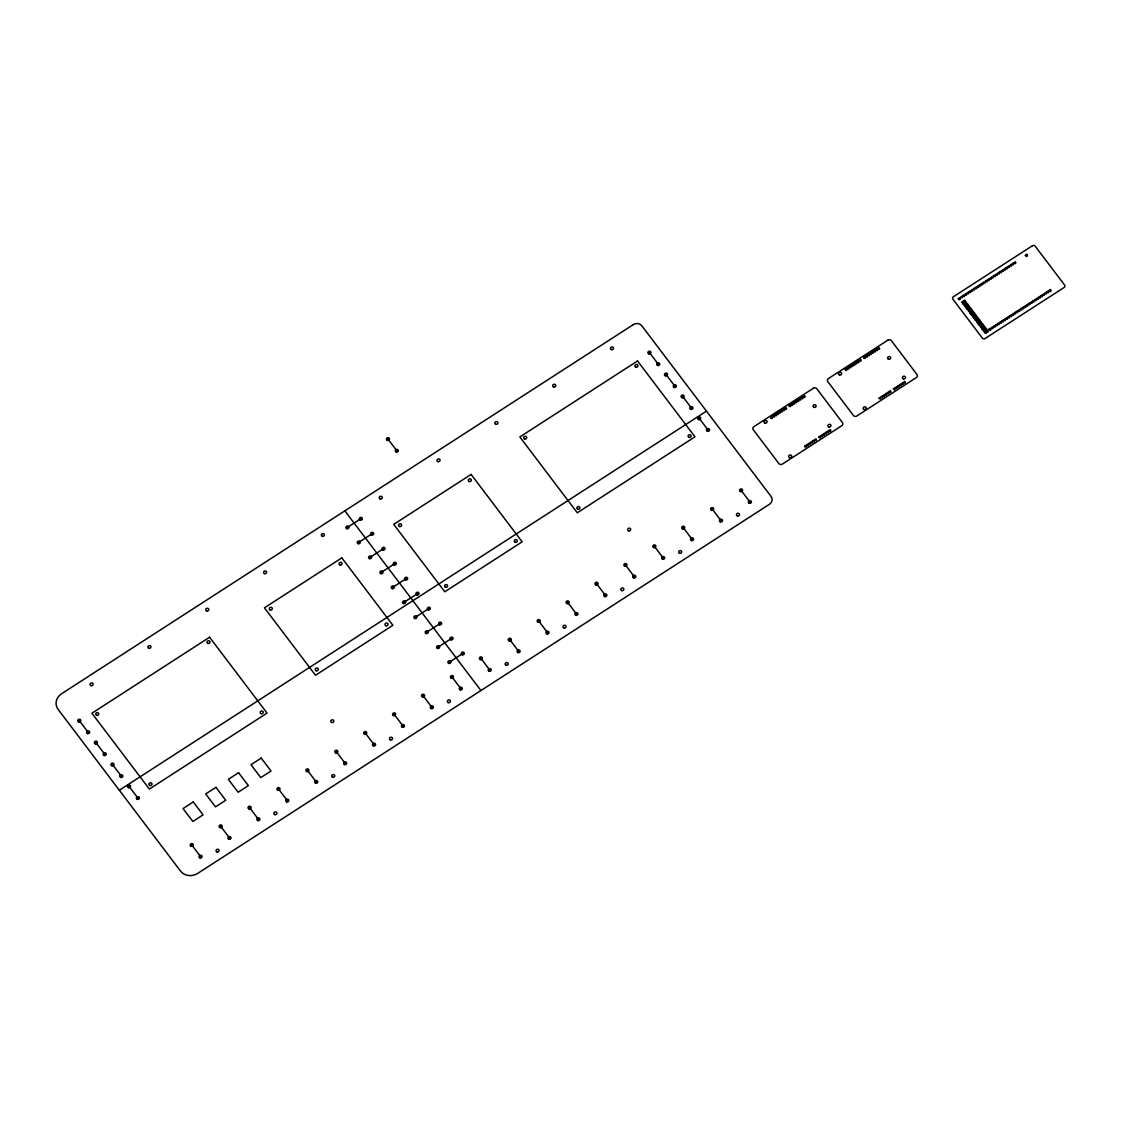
<?xml version="1.0" encoding="UTF-8"?>
<svg xmlns="http://www.w3.org/2000/svg" width="1121" height="1121" viewBox="0 0 1121 1121"><rect width="100%" height="100%" fill="white"/><g stroke="black" fill="none" stroke-linecap="round" stroke-linejoin="round"><path stroke-width="1.5" d="M347.426 527.402L360.808 518.757M358.762 542.368L372.144 533.722M370.098 557.333L383.48 548.687M381.42 572.299L394.816 563.653M392.756 587.264L406.152 578.618M404.092 602.229L417.488 593.598M119.316 790.235L706.468 411.155M415.429 617.195L428.811 608.563M426.765 632.174L440.147 623.528M438.101 647.139L451.483 638.494M449.423 662.105L462.819 653.459M649.409 352.54L658.237 364.213M666 374.456L674.828 386.128M682.591 396.372L691.433 408.044M699.196 418.287L708.024 429.96M741.051 490.283L749.893 501.956M712.143 508.948L720.985 520.62M683.235 527.613L692.063 539.285M654.328 546.277L663.156 557.95M625.406 564.942L634.248 576.614M596.498 583.607L605.326 595.279M567.59 602.285L576.418 613.944M538.669 620.95L547.51 632.608M387.964 439.082L396.792 450.74M509.761 639.615L518.603 651.273M480.853 658.279L489.681 669.938M344.848 510.854L480.937 690.55M451.945 676.944L460.773 688.602M423.023 695.609L431.865 707.267M394.116 714.273L402.943 725.946M365.208 732.938L374.036 744.61M336.286 751.602L345.128 763.275M307.378 770.267L316.22 781.94M278.47 788.932L287.298 800.604M249.563 807.596L258.391 819.269M220.641 826.275L229.483 837.933M191.733 844.94L200.561 856.598M79.283 720.621L88.111 732.279M95.874 742.536L104.715 754.195M112.478 764.452L121.306 776.11M129.069 786.367L137.897 798.026M770.702 417.839C773.392 420.473 772.271 414.714 770.716 417.713M772.747 416.508C775.284 419.282 774.499 413.341 772.747 416.452M774.793 415.19C777.245 417.993 776.629 412.01 774.807 415.12M776.839 413.873C779.305 416.704 778.591 410.664 776.839 413.873M778.885 412.542C781.337 415.302 780.734 409.445 778.913 412.416M780.931 411.225C783.481 413.999 782.696 408.002 780.931 411.225M782.99 409.908C785.513 412.668 784.7 406.727 782.99 409.838M785.036 408.576C787.727 411.323 786.564 405.34 785.036 408.576M789.128 405.942C791.664 408.703 790.992 402.691 789.128 405.942M791.174 404.611C793.682 407.371 793.065 401.416 791.188 404.555M793.22 403.294C795.686 406.054 795.055 400.197 793.234 403.168M795.265 401.977C797.718 404.807 797.101 398.74 795.279 401.907M797.311 400.645C800.114 403.224 798.741 397.563 797.339 400.519M799.371 399.328C802.118 401.991 800.814 396.091 799.371 399.328M801.417 398.011C804.051 400.758 802.902 394.83 801.417 397.941M803.463 396.68C806.111 399.426 805.074 393.457 803.463 396.68M804.556 446.438C807.106 449.241 806.321 443.145 804.556 446.438M806.602 445.121C809.012 447.882 808.563 442.052 806.63 444.995M808.647 443.79C811.52 446.424 809.965 440.595 808.647 443.79M810.693 442.473C813.286 445.219 812.305 439.292 810.707 442.417M812.753 441.156C815.401 443.888 814.364 437.933 812.753 441.156M814.799 439.824C817.307 442.599 816.578 436.672 814.799 439.768M818.89 437.19C821.315 440.007 820.866 433.953 818.89 437.12M820.936 435.859C823.375 438.633 822.758 432.86 820.95 435.733M822.982 434.542C825.588 437.288 824.678 431.333 822.996 434.486M825.028 433.224C827.676 435.887 826.723 430.044 825.056 433.098M827.074 431.893C829.792 434.612 828.671 428.656 827.074 431.893M829.134 430.576C831.544 433.337 831.067 427.507 829.148 430.45M845.234 369.706C847.756 372.494 847.042 366.483 845.234 369.706M847.28 368.389C849.662 371.233 849.186 365.236 847.294 368.319M849.326 367.071C852.002 369.804 850.923 363.849 849.326 367.071M851.385 365.74C853.908 368.529 853.151 362.559 851.385 365.684M853.431 364.423C856.066 367.142 855.169 361.186 853.431 364.423M855.477 363.106C858.055 365.838 857.187 359.911 855.477 363.036M857.523 361.775C859.975 364.549 859.359 358.664 857.537 361.649M859.569 360.458C862.147 363.218 861.222 357.249 859.583 360.387M863.66 357.809C866.407 360.486 865.16 354.572 863.66 357.809M865.706 356.492C868.285 359.224 867.29 353.395 865.734 356.366M867.766 355.175C870.4 357.907 869.406 351.966 867.766 355.175M869.812 353.844C872.292 356.632 871.606 350.663 869.812 353.788M871.858 352.526C874.422 355.273 873.651 349.262 871.858 352.526M873.904 351.209C876.426 353.984 875.683 348.028 873.904 351.139M875.949 349.878C878.542 352.695 877.477 346.669 875.949 349.878M877.995 348.561C880.672 351.265 879.551 345.422 878.009 348.491M879.102 398.319C881.512 401.108 881.106 395.167 879.102 398.249M881.148 397.002C883.614 399.805 882.984 393.807 881.148 397.002M883.194 395.671C885.436 398.544 885.38 392.532 883.194 395.615M885.24 394.354C887.874 397.03 886.809 391.299 885.254 394.228M887.286 393.037C889.864 395.769 889.023 389.828 887.286 392.967M889.331 391.705C892.078 394.326 890.831 388.609 889.345 391.579M893.423 389.071C895.679 391.902 895.623 385.946 893.451 388.945M895.469 387.74C897.963 390.528 897.445 384.489 895.469 387.74M897.529 386.423C900.009 389.183 899.42 383.298 897.529 386.353M899.574 385.106C902.419 387.74 900.92 381.897 899.574 385.106M901.62 383.774C904.269 386.479 903.232 380.664 901.62 383.718M903.666 382.457C906.244 385.218 905.432 379.164 903.666 382.457M958.273 298.747C960.907 302.53 961.131 294.893 958.273 298.747M960.991 297.135C963.471 299.98 962.701 293.912 960.991 297.135M961.762 302.348C964.298 305.094 963.598 299.167 961.776 302.278M963.037 295.818C965.503 298.648 964.789 292.609 963.037 295.818M963.121 304.127C965.587 306.888 964.873 301.143 963.135 304.001M963.654 301.101C966.19 303.875 965.405 297.934 963.654 301.045M964.466 305.907C967.157 308.625 966.022 302.712 964.466 305.907M965.083 294.487C967.535 297.247 966.933 291.39 965.097 294.361M964.999 302.88C967.549 305.627 966.652 299.769 965.027 302.754M965.812 307.7C968.474 310.433 967.437 304.478 965.812 307.7M966.358 304.674C969.034 307.322 967.969 301.535 966.372 304.548M967.129 293.17C969.791 295.902 968.74 289.919 967.129 293.17M967.171 309.48C969.735 312.227 968.894 306.271 967.171 309.41M967.703 306.453C970.422 309.158 969.259 303.216 967.703 306.453M968.516 311.26C971.136 313.992 970.099 308.163 968.53 311.204M969.175 291.852C971.711 294.613 970.898 288.672 969.189 291.782M969.062 308.233C971.711 310.965 970.646 305.01 969.062 308.233M969.875 313.053C972.369 315.786 971.725 309.928 969.889 312.927M970.408 310.027C972.832 312.829 972.383 306.79 970.422 309.957M971.22 290.521C973.911 293.268 972.762 287.284 971.22 290.521M971.22 314.833C973.743 317.565 972.944 311.764 971.234 314.707M971.753 311.806C974.023 314.637 973.981 308.653 971.767 311.736M972.566 316.612C975.13 319.359 974.373 313.348 972.566 316.612M973.28 289.204C975.971 291.894 974.836 285.981 973.28 289.134M973.112 313.586C975.48 316.388 975.046 310.545 973.126 313.46M973.925 318.406C976.475 321.195 975.662 315.113 973.925 318.406M974.457 315.379C977.036 318.14 976.069 312.227 974.457 315.379M975.326 287.887C977.862 290.647 977.204 284.65 975.326 287.887M975.27 320.186C977.764 322.946 977.204 316.963 975.284 320.116M975.816 317.159C978.465 319.891 977.428 313.936 975.816 317.159M977.372 286.556C979.866 289.316 979.278 283.347 977.372 286.5M976.629 321.965C979.151 324.74 978.395 318.784 976.629 321.909M977.162 318.939C979.712 321.685 978.955 315.716 977.176 318.882M977.974 323.745C980.427 326.561 979.81 320.578 977.988 323.689M979.418 285.238C981.87 287.999 981.253 282.142 979.432 285.112M978.521 320.718C981.169 323.423 980.132 317.621 978.521 320.662M979.334 325.538C981.954 328.313 981.001 322.231 979.334 325.538M979.866 322.512C982.444 325.23 981.534 319.401 979.88 322.386M981.464 283.921C983.916 286.752 983.285 280.684 981.478 283.851M980.679 327.318C983.369 330.05 982.206 324.081 980.679 327.318M981.211 324.291C983.79 326.996 982.837 321.293 981.239 324.165M982.024 329.098C984.616 331.844 983.748 325.889 982.038 329.042M983.509 282.59C986.186 285.238 985.135 279.465 983.523 282.464M982.571 326.071C985.429 328.705 983.874 322.834 982.571 326.071M983.383 330.891C985.793 333.708 985.303 327.752 983.383 330.821M983.916 327.864C986.48 330.653 985.681 324.572 983.916 327.864M985.555 281.273C988.316 283.935 987.012 278.036 985.555 281.273M984.728 332.671C987.307 335.361 986.41 329.602 984.742 332.545M985.275 329.644C987.853 332.377 986.984 326.449 985.275 329.574M987.601 279.956C990.249 282.702 989.1 276.775 987.615 279.886M986.62 331.424C989.072 334.24 988.4 328.229 986.62 331.368M989.661 278.625C992.309 281.371 991.272 275.402 989.661 278.625M988.904 329.378C991.272 333.147 992.113 325.679 988.932 329.21M991.707 277.307C994.159 280.124 993.486 274.113 991.707 277.237M991.609 327.808C994.047 330.569 993.5 324.754 991.637 327.682M993.752 275.99C996.331 278.723 995.504 272.739 993.752 275.99M993.654 326.477C996.163 329.238 995.574 323.268 993.668 326.421M995.798 274.659C998.377 277.391 997.564 271.492 995.798 274.603M995.7 325.16C998.082 327.963 997.648 322.119 995.728 325.034M997.844 273.342C1000.478 276.116 999.343 270.077 997.844 273.342M997.76 323.843C1000.31 326.631 999.526 320.55 997.76 323.843M999.89 272.025C1002.636 274.673 1001.361 268.858 999.904 271.955M999.806 322.512C1002.216 325.272 1001.74 319.471 999.82 322.386M1001.936 270.693C1004.444 273.426 1003.799 267.611 1001.964 270.567M1001.852 321.195C1004.668 323.829 1003.295 318.014 1001.852 321.195M1003.982 269.376C1006.518 272.137 1005.831 266.167 1003.996 269.306M1003.898 319.877C1006.504 322.61 1005.467 316.725 1003.898 319.807M1006.027 268.059C1008.199 270.904 1008.213 265.102 1006.055 267.933M1005.943 318.546C1008.606 321.293 1007.555 315.323 1005.943 318.546M1008.087 266.728C1010.624 269.53 1009.839 263.435 1008.087 266.728M1007.989 317.229C1010.497 320.003 1009.797 314.048 1008.003 317.173M1010.133 265.411C1012.711 268.101 1011.801 262.342 1010.147 265.285M1010.035 315.912C1012.473 318.728 1012.011 312.605 1010.035 315.912M1012.179 264.094C1015.066 266.686 1013.51 260.871 1012.179 264.094M1012.081 314.581C1014.505 317.397 1014.057 311.358 1012.095 314.525M1014.225 262.762C1016.705 265.579 1015.99 259.568 1014.225 262.706M1014.127 313.263C1016.579 316.024 1015.948 310.265 1014.155 313.137M1016.187 311.946C1018.905 314.609 1017.686 308.765 1016.187 311.876M1018.232 310.615C1020.797 313.32 1020.026 307.49 1018.246 310.489M1020.278 309.298C1022.969 312.002 1021.82 306.047 1020.278 309.298M1022.324 307.981C1024.65 310.783 1024.272 304.996 1022.338 307.855M1025.351 255.462C1027.985 259.245 1028.153 251.594 1025.379 255.308M1024.37 306.65C1026.794 309.494 1026.29 303.399 1024.37 306.65M1026.416 305.332C1028.7 308.191 1028.503 302.18 1026.43 305.262M1028.461 304.015C1031.362 306.608 1029.807 300.792 1028.461 304.015M1030.507 302.684C1032.987 305.501 1032.273 299.489 1030.521 302.628M1032.567 301.367C1035.075 304.183 1034.389 298.102 1032.567 301.367M1034.613 300.05C1037.135 302.81 1036.393 296.869 1034.613 299.98M1036.659 298.718C1039.139 301.507 1038.494 295.482 1036.659 298.662M1038.705 297.401C1041.031 300.246 1040.792 294.206 1038.705 297.331M1040.75 296.084C1043.119 298.873 1042.684 293.001 1040.764 295.958M1042.796 294.753C1045.557 297.443 1044.155 291.544 1042.796 294.753M1044.842 293.436C1047.462 296.126 1046.524 290.325 1044.87 293.31M1046.888 292.119C1049.62 294.823 1048.429 288.854 1046.888 292.119M1048.976 290.619C1051.694 294.361 1051.708 286.794 1048.976 290.535M633.309 324.614L61.613 693.717A12.457 11.126 -14.3 0 0 58.096 709.383L180.537 871.073A12.457 11.126 -14.3 0 0 197.688 873.413L769.398 504.31A6.166 5.507 -14.3 0 0 771.136 496.547L641.815 325.777A6.166 5.507 -14.3 0 0 633.309 324.614M209.599 637.232L91.908 713.222L149.359 789.072L267.05 713.082L209.599 637.232M637.541 360.962L519.85 436.938L577.287 512.787L694.978 436.812L637.541 360.962M341.821 557.866L264.444 607.82L315.505 675.248L392.882 625.294L341.821 557.866M471.1 474.407L393.723 524.362L444.785 591.79L522.162 541.821L471.1 474.407M1032.441 245.737L953.425 296.729A1.948 1.738 -14.3 0 0 952.878 299.167L982.402 338.15A1.948 1.738 -14.3 0 0 985.079 338.514L1064.081 287.522A1.948 1.738 -14.3 0 0 1064.628 285.084L1035.117 246.102A1.948 1.738 -14.3 0 0 1032.441 245.737M813.37 388.272L753.943 426.625A2.466 2.2 -14.3 0 0 753.256 429.735L778.927 463.632A2.466 2.2 -14.3 0 0 782.318 464.094L841.745 425.728A2.466 2.2 -14.3 0 0 842.432 422.617L816.775 388.721A2.466 2.2 -14.3 0 0 813.37 388.272M887.902 340.139L828.489 378.506A2.466 2.2 -14.3 0 0 827.788 381.616L853.459 415.513A2.466 2.2 -14.3 0 0 856.85 415.975L916.277 377.609A2.466 2.2 -14.3 0 0 916.978 374.498L891.307 340.602A2.466 2.2 -14.3 0 0 887.902 340.139M193.288 801.949L183.045 808.563L192.84 821.497L203.083 814.883L193.288 801.949M215.933 787.334L205.689 793.934L215.484 806.868L225.727 800.268L215.933 787.334M238.577 772.705L228.348 779.319L238.142 792.253L248.372 785.639L238.577 772.705M261.221 758.09L250.992 764.69L260.787 777.624L271.016 771.024L261.221 758.09M903.442 378.884A1.541 1.373 -14.3 0 0 905.502 377.287A1.541 1.373 -14.3 0 0 903.022 376.544A1.541 1.373 -14.3 0 0 903.442 378.884M888.575 359.266A1.541 1.373 -14.3 0 0 890.649 357.655A1.541 1.373 -14.3 0 0 888.168 356.912A1.541 1.373 -14.3 0 0 888.575 359.266M839.517 375.003A1.541 1.373 -14.3 0 0 841.591 373.391A1.541 1.373 -14.3 0 0 839.111 372.648A1.541 1.373 -14.3 0 0 839.517 375.003M864.165 409.557A1.541 1.373 -14.3 0 0 866.239 407.946A1.541 1.373 -14.3 0 0 863.759 407.203A1.541 1.373 -14.3 0 0 864.165 409.557M270.245 610.006A1.541 1.373 -14.3 0 0 272.319 608.409A1.541 1.373 -14.3 0 0 269.839 607.666A1.541 1.373 -14.3 0 0 270.245 610.006M339.971 564.998A1.541 1.373 -14.3 0 0 342.045 563.387A1.541 1.373 -14.3 0 0 339.565 562.644A1.541 1.373 -14.3 0 0 339.971 564.998M316.248 670.764A1.541 1.373 -14.3 0 0 318.322 669.153A1.541 1.373 -14.3 0 0 315.842 668.41A1.541 1.373 -14.3 0 0 316.248 670.764M385.974 625.742A1.541 1.373 -14.3 0 0 388.048 624.145A1.541 1.373 -14.3 0 0 385.568 623.388A1.541 1.373 -14.3 0 0 385.974 625.742M96.714 715.268A1.541 1.373 -14.3 0 0 98.774 713.657A1.541 1.373 -14.3 0 0 96.308 712.914A1.541 1.373 -14.3 0 0 96.714 715.268M207.96 643.454A1.541 1.373 -14.3 0 0 210.019 641.843A1.541 1.373 -14.3 0 0 207.539 641.1A1.541 1.373 -14.3 0 0 207.96 643.454M149.906 785.499A1.541 1.373 -14.3 0 0 151.966 783.887A1.541 1.373 -14.3 0 0 149.485 783.145A1.541 1.373 -14.3 0 0 149.906 785.499M261.137 713.685A1.541 1.373 -14.3 0 0 263.211 712.073A1.541 1.373 -14.3 0 0 260.731 711.331A1.541 1.373 -14.3 0 0 261.137 713.685M577.833 509.214A1.541 1.373 -14.3 0 0 579.907 507.617A1.541 1.373 -14.3 0 0 577.427 506.874A1.541 1.373 -14.3 0 0 577.833 509.214M689.079 437.4A1.541 1.373 -14.3 0 0 691.139 435.789A1.541 1.373 -14.3 0 0 688.672 435.046A1.541 1.373 -14.3 0 0 689.079 437.4M524.642 438.984A1.541 1.373 -14.3 0 0 526.716 437.372A1.541 1.373 -14.3 0 0 524.236 436.63A1.541 1.373 -14.3 0 0 524.642 438.984M635.887 367.17A1.541 1.373 -14.3 0 0 637.961 365.558A1.541 1.373 -14.3 0 0 635.481 364.815A1.541 1.373 -14.3 0 0 635.887 367.17M445.527 587.292A1.541 1.373 -14.3 0 0 447.601 585.694A1.541 1.373 -14.3 0 0 445.121 584.952A1.541 1.373 -14.3 0 0 445.527 587.292M515.254 542.284A1.541 1.373 -14.3 0 0 517.327 540.672A1.541 1.373 -14.3 0 0 514.847 539.93A1.541 1.373 -14.3 0 0 515.254 542.284M399.524 526.548A1.541 1.373 -14.3 0 0 401.598 524.936A1.541 1.373 -14.3 0 0 399.118 524.194A1.541 1.373 -14.3 0 0 399.524 526.548M469.251 481.526A1.541 1.373 -14.3 0 0 471.324 479.928A1.541 1.373 -14.3 0 0 468.844 479.185A1.541 1.373 -14.3 0 0 469.251 481.526M396.245 452.071A1.541 1.373 -14.3 0 0 398.305 450.46A1.541 1.373 -14.3 0 0 395.839 449.717A1.541 1.373 -14.3 0 0 396.245 452.071M387.404 440.399A1.541 1.373 -14.3 0 0 389.477 438.787A1.541 1.373 -14.3 0 0 386.997 438.045A1.541 1.373 -14.3 0 0 387.404 440.399M707.477 431.277A1.541 1.373 -14.3 0 0 709.537 429.665A1.541 1.373 -14.3 0 0 707.057 428.923A1.541 1.373 -14.3 0 0 707.477 431.277M698.635 419.604A1.541 1.373 -14.3 0 0 700.709 417.993A1.541 1.373 -14.3 0 0 698.229 417.25A1.541 1.373 -14.3 0 0 698.635 419.604M690.872 409.361A1.541 1.373 -14.3 0 0 692.946 407.75A1.541 1.373 -14.3 0 0 690.466 407.007A1.541 1.373 -14.3 0 0 690.872 409.361M682.044 397.689A1.541 1.373 -14.3 0 0 684.104 396.091A1.541 1.373 -14.3 0 0 681.638 395.349A1.541 1.373 -14.3 0 0 682.044 397.689M674.282 387.446A1.541 1.373 -14.3 0 0 676.341 385.834A1.541 1.373 -14.3 0 0 673.875 385.092A1.541 1.373 -14.3 0 0 674.282 387.446M665.44 375.773A1.541 1.373 -14.3 0 0 667.513 374.176A1.541 1.373 -14.3 0 0 665.033 373.433A1.541 1.373 -14.3 0 0 665.44 375.773M648.849 353.858A1.541 1.373 -14.3 0 0 650.923 352.26A1.541 1.373 -14.3 0 0 648.442 351.518A1.541 1.373 -14.3 0 0 648.849 353.858M657.691 365.53A1.541 1.373 -14.3 0 0 659.751 363.919A1.541 1.373 -14.3 0 0 657.27 363.176A1.541 1.373 -14.3 0 0 657.691 365.53M87.564 733.61A1.541 1.373 -14.3 0 0 89.638 731.999A1.541 1.373 -14.3 0 0 87.158 731.256A1.541 1.373 -14.3 0 0 87.564 733.61M78.736 721.938A1.541 1.373 -14.3 0 0 80.796 720.327A1.541 1.373 -14.3 0 0 78.316 719.584A1.541 1.373 -14.3 0 0 78.736 721.938M95.327 743.854A1.541 1.373 -14.3 0 0 97.387 742.242A1.541 1.373 -14.3 0 0 94.921 741.499A1.541 1.373 -14.3 0 0 95.327 743.854M104.155 755.526A1.541 1.373 -14.3 0 0 106.229 753.915A1.541 1.373 -14.3 0 0 103.749 753.172A1.541 1.373 -14.3 0 0 104.155 755.526M111.918 765.769A1.541 1.373 -14.3 0 0 113.992 764.158A1.541 1.373 -14.3 0 0 111.511 763.415A1.541 1.373 -14.3 0 0 111.918 765.769M120.76 777.428A1.541 1.373 -14.3 0 0 122.82 775.83A1.541 1.373 -14.3 0 0 120.339 775.087A1.541 1.373 -14.3 0 0 120.76 777.428M128.523 787.685A1.541 1.373 -14.3 0 0 130.582 786.073A1.541 1.373 -14.3 0 0 128.102 785.331A1.541 1.373 -14.3 0 0 128.523 787.685M137.351 799.343A1.541 1.373 -14.3 0 0 139.424 797.746A1.541 1.373 -14.3 0 0 136.944 797.003A1.541 1.373 -14.3 0 0 137.351 799.343M371.597 535.053A1.541 1.373 -14.3 0 0 373.657 533.442A1.541 1.373 -14.3 0 0 371.191 532.699A1.541 1.373 -14.3 0 0 371.597 535.053M358.202 543.685A1.541 1.373 -14.3 0 0 360.275 542.088A1.541 1.373 -14.3 0 0 357.795 541.345A1.541 1.373 -14.3 0 0 358.202 543.685M382.934 550.019A1.541 1.373 -14.3 0 0 384.993 548.407A1.541 1.373 -14.3 0 0 382.513 547.665A1.541 1.373 -14.3 0 0 382.934 550.019M369.538 558.65A1.541 1.373 -14.3 0 0 371.612 557.053A1.541 1.373 -14.3 0 0 369.131 556.31A1.541 1.373 -14.3 0 0 369.538 558.65M394.27 564.984A1.541 1.373 -14.3 0 0 396.33 563.373A1.541 1.373 -14.3 0 0 393.849 562.63A1.541 1.373 -14.3 0 0 394.27 564.984M380.874 573.63A1.541 1.373 -14.3 0 0 382.948 572.018A1.541 1.373 -14.3 0 0 380.467 571.276A1.541 1.373 -14.3 0 0 380.874 573.63M405.592 579.949A1.541 1.373 -14.3 0 0 407.666 578.338A1.541 1.373 -14.3 0 0 405.185 577.595A1.541 1.373 -14.3 0 0 405.592 579.949M392.21 588.595A1.541 1.373 -14.3 0 0 394.27 586.984A1.541 1.373 -14.3 0 0 391.804 586.241A1.541 1.373 -14.3 0 0 392.21 588.595M416.928 594.915A1.541 1.373 -14.3 0 0 419.002 593.303A1.541 1.373 -14.3 0 0 416.522 592.561A1.541 1.373 -14.3 0 0 416.928 594.915M403.546 603.56A1.541 1.373 -14.3 0 0 405.606 601.949A1.541 1.373 -14.3 0 0 403.126 601.206A1.541 1.373 -14.3 0 0 403.546 603.56M428.264 609.88A1.541 1.373 -14.3 0 0 430.338 608.269A1.541 1.373 -14.3 0 0 427.858 607.526A1.541 1.373 -14.3 0 0 428.264 609.88M414.868 618.526A1.541 1.373 -14.3 0 0 416.942 616.914A1.541 1.373 -14.3 0 0 414.462 616.172A1.541 1.373 -14.3 0 0 414.868 618.526M439.6 624.845A1.541 1.373 -14.3 0 0 441.66 623.234A1.541 1.373 -14.3 0 0 439.194 622.491A1.541 1.373 -14.3 0 0 439.6 624.845M426.204 633.491A1.541 1.373 -14.3 0 0 428.278 631.88A1.541 1.373 -14.3 0 0 425.798 631.137A1.541 1.373 -14.3 0 0 426.204 633.491M450.936 639.811A1.541 1.373 -14.3 0 0 452.996 638.199A1.541 1.373 -14.3 0 0 450.516 637.457A1.541 1.373 -14.3 0 0 450.936 639.811M437.54 648.456A1.541 1.373 -14.3 0 0 439.614 646.845A1.541 1.373 -14.3 0 0 437.134 646.102A1.541 1.373 -14.3 0 0 437.54 648.456M462.258 654.776A1.541 1.373 -14.3 0 0 464.332 653.165A1.541 1.373 -14.3 0 0 461.852 652.422A1.541 1.373 -14.3 0 0 462.258 654.776M448.876 663.422A1.541 1.373 -14.3 0 0 450.936 661.81A1.541 1.373 -14.3 0 0 448.47 661.068A1.541 1.373 -14.3 0 0 448.876 663.422M789.632 457.676A1.541 1.373 -14.3 0 0 791.692 456.065A1.541 1.373 -14.3 0 0 789.212 455.322A1.541 1.373 -14.3 0 0 789.632 457.676M764.984 423.121A1.541 1.373 -14.3 0 0 767.058 421.51A1.541 1.373 -14.3 0 0 764.578 420.767A1.541 1.373 -14.3 0 0 764.984 423.121M814.042 407.385A1.541 1.373 -14.3 0 0 816.102 405.774A1.541 1.373 -14.3 0 0 813.636 405.031A1.541 1.373 -14.3 0 0 814.042 407.385M828.895 427.017A1.541 1.373 -14.3 0 0 830.969 425.405A1.541 1.373 -14.3 0 0 828.489 424.663A1.541 1.373 -14.3 0 0 828.895 427.017M628.629 530.864A1.541 1.373 -14.3 0 0 630.703 529.252A1.541 1.373 -14.3 0 0 628.222 528.509A1.541 1.373 -14.3 0 0 628.629 530.864M331.746 722.527A1.541 1.373 -14.3 0 0 333.82 720.915A1.541 1.373 -14.3 0 0 331.34 720.172A1.541 1.373 -14.3 0 0 331.746 722.527M749.332 503.273A1.541 1.373 -14.3 0 0 751.406 501.662A1.541 1.373 -14.3 0 0 748.926 500.919A1.541 1.373 -14.3 0 0 749.332 503.273M740.505 491.601A1.541 1.373 -14.3 0 0 742.578 490.003A1.541 1.373 -14.3 0 0 740.098 489.26A1.541 1.373 -14.3 0 0 740.505 491.601M711.597 510.265A1.541 1.373 -14.3 0 0 713.657 508.668A1.541 1.373 -14.3 0 0 711.176 507.925A1.541 1.373 -14.3 0 0 711.597 510.265M720.425 521.938A1.541 1.373 -14.3 0 0 722.499 520.326A1.541 1.373 -14.3 0 0 720.018 519.584A1.541 1.373 -14.3 0 0 720.425 521.938M682.675 528.93A1.541 1.373 -14.3 0 0 684.749 527.332A1.541 1.373 -14.3 0 0 682.269 526.59A1.541 1.373 -14.3 0 0 682.675 528.93M691.517 540.602A1.541 1.373 -14.3 0 0 693.577 538.991A1.541 1.373 -14.3 0 0 691.111 538.248A1.541 1.373 -14.3 0 0 691.517 540.602M653.767 547.609A1.541 1.373 -14.3 0 0 655.841 545.997A1.541 1.373 -14.3 0 0 653.361 545.254A1.541 1.373 -14.3 0 0 653.767 547.609M662.609 559.267A1.541 1.373 -14.3 0 0 664.669 557.655A1.541 1.373 -14.3 0 0 662.189 556.913A1.541 1.373 -14.3 0 0 662.609 559.267M624.859 566.273A1.541 1.373 -14.3 0 0 626.919 564.662A1.541 1.373 -14.3 0 0 624.453 563.919A1.541 1.373 -14.3 0 0 624.859 566.273M633.687 577.932A1.541 1.373 -14.3 0 0 635.761 576.32A1.541 1.373 -14.3 0 0 633.281 575.577A1.541 1.373 -14.3 0 0 633.687 577.932M595.952 584.938A1.541 1.373 -14.3 0 0 598.011 583.326A1.541 1.373 -14.3 0 0 595.531 582.584A1.541 1.373 -14.3 0 0 595.952 584.938M604.78 596.596A1.541 1.373 -14.3 0 0 606.853 594.985A1.541 1.373 -14.3 0 0 604.373 594.242A1.541 1.373 -14.3 0 0 604.78 596.596M567.03 603.602A1.541 1.373 -14.3 0 0 569.104 601.991A1.541 1.373 -14.3 0 0 566.623 601.248A1.541 1.373 -14.3 0 0 567.03 603.602M575.872 615.261A1.541 1.373 -14.3 0 0 577.932 613.663A1.541 1.373 -14.3 0 0 575.451 612.921A1.541 1.373 -14.3 0 0 575.872 615.261M538.122 622.267A1.541 1.373 -14.3 0 0 540.182 620.656A1.541 1.373 -14.3 0 0 537.716 619.913A1.541 1.373 -14.3 0 0 538.122 622.267M546.95 633.926A1.541 1.373 -14.3 0 0 549.024 632.328A1.541 1.373 -14.3 0 0 546.544 631.585A1.541 1.373 -14.3 0 0 546.95 633.926M509.214 640.932A1.541 1.373 -14.3 0 0 511.274 639.32A1.541 1.373 -14.3 0 0 508.794 638.578A1.541 1.373 -14.3 0 0 509.214 640.932M518.042 652.59A1.541 1.373 -14.3 0 0 520.116 650.993A1.541 1.373 -14.3 0 0 517.636 650.25A1.541 1.373 -14.3 0 0 518.042 652.59M480.292 659.596A1.541 1.373 -14.3 0 0 482.366 657.985A1.541 1.373 -14.3 0 0 479.886 657.242A1.541 1.373 -14.3 0 0 480.292 659.596M489.134 671.269A1.541 1.373 -14.3 0 0 491.194 669.657A1.541 1.373 -14.3 0 0 488.728 668.915A1.541 1.373 -14.3 0 0 489.134 671.269M451.385 678.261A1.541 1.373 -14.3 0 0 453.459 676.65A1.541 1.373 -14.3 0 0 450.978 675.907A1.541 1.373 -14.3 0 0 451.385 678.261M460.227 689.933A1.541 1.373 -14.3 0 0 462.286 688.322A1.541 1.373 -14.3 0 0 459.806 687.579A1.541 1.373 -14.3 0 0 460.227 689.933M422.477 696.926A1.541 1.373 -14.3 0 0 424.537 695.314A1.541 1.373 -14.3 0 0 422.071 694.572A1.541 1.373 -14.3 0 0 422.477 696.926M431.305 708.598A1.541 1.373 -14.3 0 0 433.379 706.987A1.541 1.373 -14.3 0 0 430.898 706.244A1.541 1.373 -14.3 0 0 431.305 708.598M393.569 715.59A1.541 1.373 -14.3 0 0 395.629 713.979A1.541 1.373 -14.3 0 0 393.149 713.236A1.541 1.373 -14.3 0 0 393.569 715.59M402.397 727.263A1.541 1.373 -14.3 0 0 404.471 725.651A1.541 1.373 -14.3 0 0 401.991 724.909A1.541 1.373 -14.3 0 0 402.397 727.263M364.647 734.255A1.541 1.373 -14.3 0 0 366.721 732.658A1.541 1.373 -14.3 0 0 364.241 731.915A1.541 1.373 -14.3 0 0 364.647 734.255M373.489 745.927A1.541 1.373 -14.3 0 0 375.549 744.316A1.541 1.373 -14.3 0 0 373.069 743.573A1.541 1.373 -14.3 0 0 373.489 745.927M335.74 752.92A1.541 1.373 -14.3 0 0 337.799 751.322A1.541 1.373 -14.3 0 0 335.333 750.58A1.541 1.373 -14.3 0 0 335.74 752.92M344.567 764.592A1.541 1.373 -14.3 0 0 346.641 762.981A1.541 1.373 -14.3 0 0 344.161 762.238A1.541 1.373 -14.3 0 0 344.567 764.592M306.832 771.584A1.541 1.373 -14.3 0 0 308.892 769.987A1.541 1.373 -14.3 0 0 306.411 769.244A1.541 1.373 -14.3 0 0 306.832 771.584M315.66 783.257A1.541 1.373 -14.3 0 0 317.733 781.645A1.541 1.373 -14.3 0 0 315.253 780.903A1.541 1.373 -14.3 0 0 315.66 783.257M277.91 790.263A1.541 1.373 -14.3 0 0 279.984 788.652A1.541 1.373 -14.3 0 0 277.504 787.909A1.541 1.373 -14.3 0 0 277.91 790.263M286.752 801.921A1.541 1.373 -14.3 0 0 288.812 800.31A1.541 1.373 -14.3 0 0 286.345 799.567A1.541 1.373 -14.3 0 0 286.752 801.921M249.002 808.928A1.541 1.373 -14.3 0 0 251.076 807.316A1.541 1.373 -14.3 0 0 248.596 806.574A1.541 1.373 -14.3 0 0 249.002 808.928M257.844 820.586A1.541 1.373 -14.3 0 0 259.904 818.975A1.541 1.373 -14.3 0 0 257.424 818.232A1.541 1.373 -14.3 0 0 257.844 820.586M220.094 827.592A1.541 1.373 -14.3 0 0 222.154 825.981A1.541 1.373 -14.3 0 0 219.688 825.238A1.541 1.373 -14.3 0 0 220.094 827.592M228.922 839.251A1.541 1.373 -14.3 0 0 230.996 837.639A1.541 1.373 -14.3 0 0 228.516 836.897A1.541 1.373 -14.3 0 0 228.922 839.251M191.187 846.257A1.541 1.373 -14.3 0 0 193.246 844.645A1.541 1.373 -14.3 0 0 190.766 843.903A1.541 1.373 -14.3 0 0 191.187 846.257M200.014 857.915A1.541 1.373 -14.3 0 0 202.088 856.318A1.541 1.373 -14.3 0 0 199.608 855.575A1.541 1.373 -14.3 0 0 200.014 857.915M217.012 851.946A1.541 1.373 -14.3 0 0 219.071 850.335A1.541 1.373 -14.3 0 0 216.605 849.592A1.541 1.373 -14.3 0 0 217.012 851.946M274.827 814.603A1.541 1.373 -14.3 0 0 276.901 813.005A1.541 1.373 -14.3 0 0 274.421 812.263A1.541 1.373 -14.3 0 0 274.827 814.603M332.657 777.273A1.541 1.373 -14.3 0 0 334.731 775.676A1.541 1.373 -14.3 0 0 332.25 774.919A1.541 1.373 -14.3 0 0 332.657 777.273M390.486 739.944A1.541 1.373 -14.3 0 0 392.546 738.333A1.541 1.373 -14.3 0 0 390.066 737.59A1.541 1.373 -14.3 0 0 390.486 739.944M448.302 702.615A1.541 1.373 -14.3 0 0 450.376 701.003A1.541 1.373 -14.3 0 0 447.896 700.261A1.541 1.373 -14.3 0 0 448.302 702.615M506.132 665.285A1.541 1.373 -14.3 0 0 508.191 663.674A1.541 1.373 -14.3 0 0 505.725 662.931A1.541 1.373 -14.3 0 0 506.132 665.285M563.947 627.956A1.541 1.373 -14.3 0 0 566.021 626.345A1.541 1.373 -14.3 0 0 563.541 625.602A1.541 1.373 -14.3 0 0 563.947 627.956M621.777 590.627A1.541 1.373 -14.3 0 0 623.837 589.015A1.541 1.373 -14.3 0 0 621.37 588.273A1.541 1.373 -14.3 0 0 621.777 590.627M679.592 553.284A1.541 1.373 -14.3 0 0 681.666 551.686A1.541 1.373 -14.3 0 0 679.186 550.943A1.541 1.373 -14.3 0 0 679.592 553.284M737.422 515.954A1.541 1.373 -14.3 0 0 739.496 514.343A1.541 1.373 -14.3 0 0 737.015 513.6A1.541 1.373 -14.3 0 0 737.422 515.954M346.879 528.72A1.541 1.373 -14.3 0 0 348.939 527.122A1.541 1.373 -14.3 0 0 346.459 526.38A1.541 1.373 -14.3 0 0 346.879 528.72M360.261 520.074A1.541 1.373 -14.3 0 0 362.335 518.477A1.541 1.373 -14.3 0 0 359.855 517.734A1.541 1.373 -14.3 0 0 360.261 520.074M91.053 685.618A1.541 1.373 -14.3 0 0 93.127 684.02A1.541 1.373 -14.3 0 0 90.647 683.278A1.541 1.373 -14.3 0 0 91.053 685.618M148.883 648.288A1.541 1.373 -14.3 0 0 150.943 646.677A1.541 1.373 -14.3 0 0 148.476 645.934A1.541 1.373 -14.3 0 0 148.883 648.288M206.712 610.959A1.541 1.373 -14.3 0 0 208.772 609.348A1.541 1.373 -14.3 0 0 206.292 608.605A1.541 1.373 -14.3 0 0 206.712 610.959M264.528 573.63A1.541 1.373 -14.3 0 0 266.602 572.018A1.541 1.373 -14.3 0 0 264.122 571.276A1.541 1.373 -14.3 0 0 264.528 573.63M322.358 536.3A1.541 1.373 -14.3 0 0 324.417 534.689A1.541 1.373 -14.3 0 0 321.937 533.946A1.541 1.373 -14.3 0 0 322.358 536.3M380.173 498.971A1.541 1.373 -14.3 0 0 382.247 497.36A1.541 1.373 -14.3 0 0 379.767 496.617A1.541 1.373 -14.3 0 0 380.173 498.971M438.003 461.628A1.541 1.373 -14.3 0 0 440.063 460.03A1.541 1.373 -14.3 0 0 437.596 459.288A1.541 1.373 -14.3 0 0 438.003 461.628M495.818 424.299A1.541 1.373 -14.3 0 0 497.892 422.701A1.541 1.373 -14.3 0 0 495.412 421.944A1.541 1.373 -14.3 0 0 495.818 424.299M553.648 386.969A1.541 1.373 -14.3 0 0 555.722 385.358A1.541 1.373 -14.3 0 0 553.242 384.615A1.541 1.373 -14.3 0 0 553.648 386.969M611.477 349.64A1.541 1.373 -14.3 0 0 613.537 348.028A1.541 1.373 -14.3 0 0 611.057 347.286A1.541 1.373 -14.3 0 0 611.477 349.64"/></g></svg>
